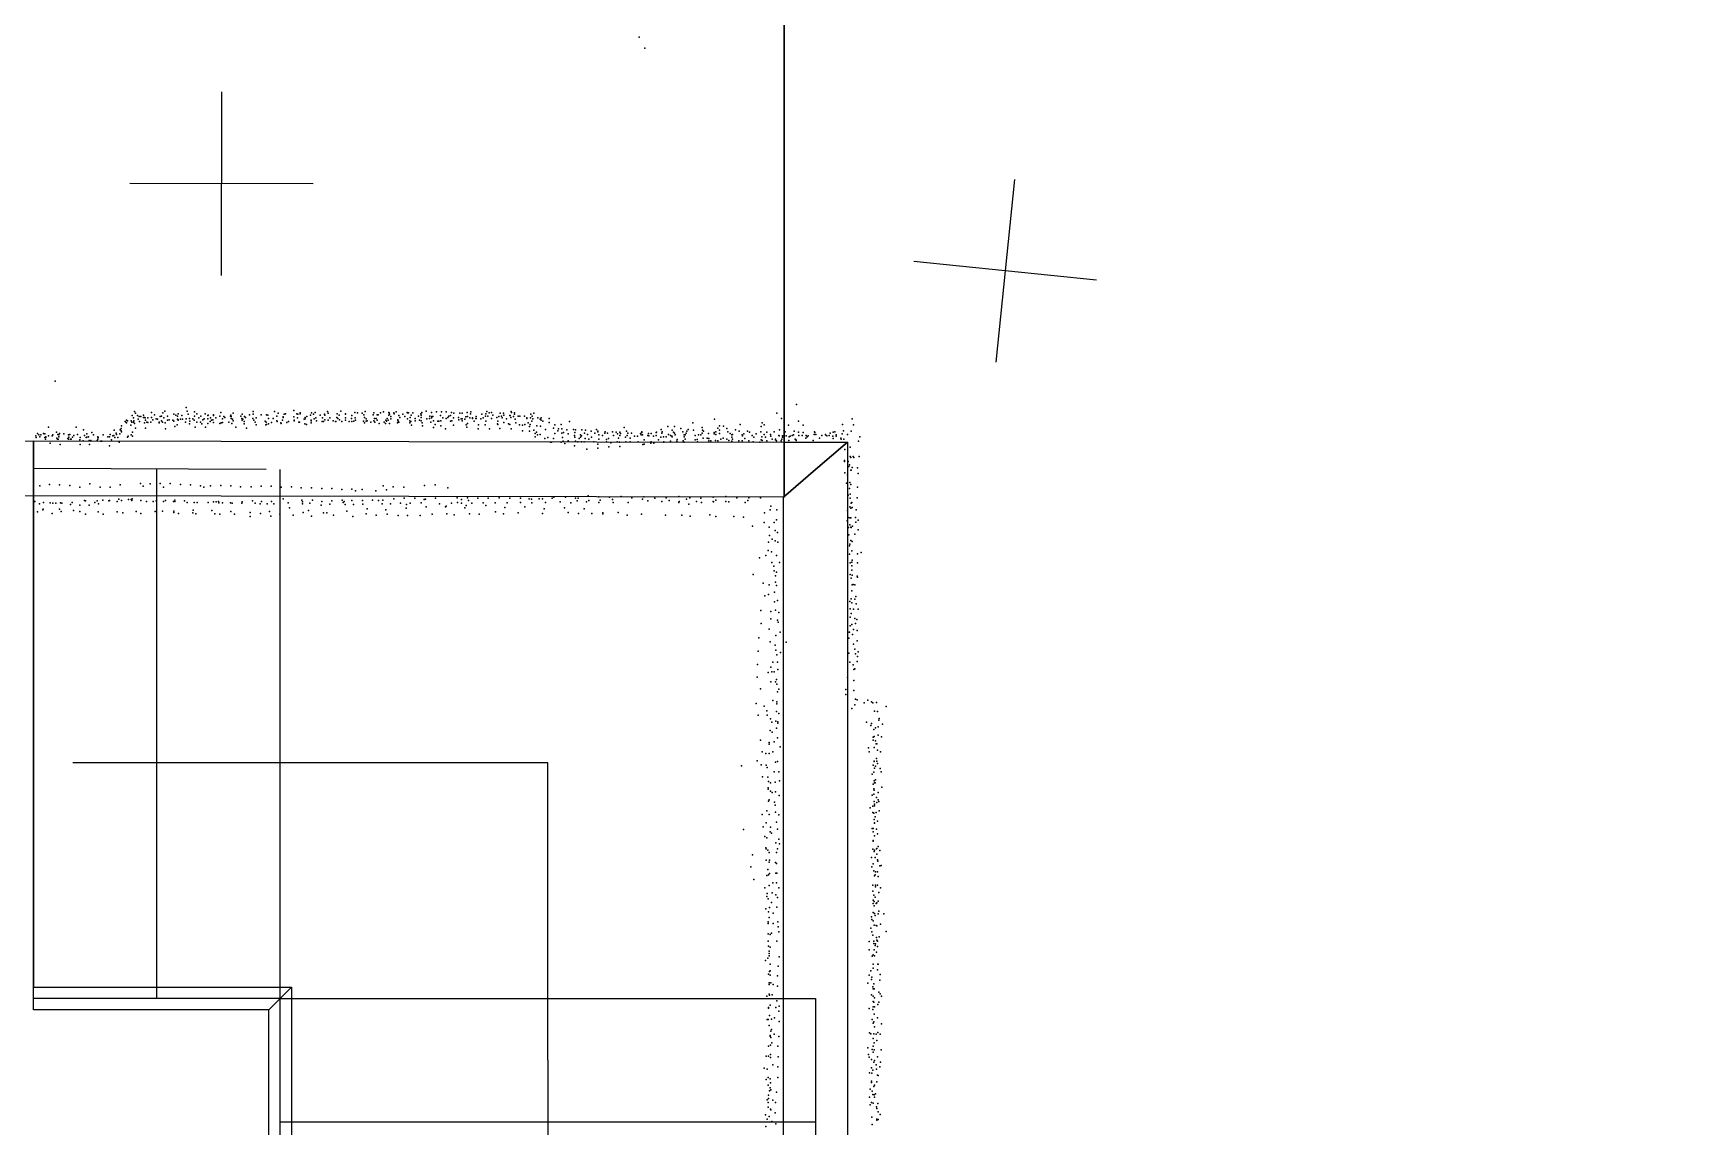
# Model space of a CAD drawing. Header units: millimetres. Extents: x -23456 to 7110, y -22489 to 15514.
# Drawn here: x -5928 to -2299, y -4366 to -1983 of the extents above; entities that cross this region are included whole.
import ezdxf

# ---------------------------------------------------------------- set-up
doc = ezdxf.new("R2010")
doc.units = ezdxf.units.MM
for name, color, linetype in [('P', 9, 'Continuous'), ('PANOS', 10, 'Continuous'), ('ROOMS', 1, 'Continuous'), ('STRUCTS', 4, 'Continuous'), ('WALLS', 3, 'Continuous')]:
    doc.layers.add(name, color=color, linetype=linetype)

msp = doc.modelspace()

# ---------------------------------------------------------------- linework, layer by layer
at = {"layer": 'P'}
for p in [(-4608, -1991), (-4596, -2015), (-5881, -2741), (-4265, -2792), (-5728, -2829), (-5725, -2826), (-5723, -2827), (-5715, -2827), (-5714, -2830), (-5713, -2816), (-5710, -2821), (-5710, -2830), (-5709, -2827), (-5708, -2807), (-5706, -2811), (-5701, -2816), (-5700, -2824), (-5698, -2818), (-5697, -2829), (-5694, -2818), (-5688, -2815), (-5688, -2820), (-5686, -2820), (-5685, -2821), (-5684, -2826), (-5681, -2830), (-5679, -2821), (-5672, -2830), (-5671, -2809), (-5671, -2820), (-5668, -2825), (-5664, -2814), (-5661, -2823), (-5658, -2824), (-5654, -2830), (-5652, -2818), (-5649, -2817), (-5649, -2827), (-5647, -2830), (-5646, -2810), (-5644, -2821), (-5642, -2806), (-5636, -2817), (-5636, -2826), (-5632, -2825), (-5624, -2826), (-5622, -2813), (-5622, -2828), (-5618, -2815), (-5614, -2817), (-5614, -2824), (-5613, -2812), (-5613, -2825), (-5613, -2826), (-5608, -2824), (-5605, -2816), (-5603, -2824), (-5597, -2830), (-5595, -2798), (-5595, -2823), (-5593, -2806), (-5591, -2813), (-5588, -2822), (-5587, -2828), (-5581, -2823), (-5578, -2826), (-5577, -2808), (-5577, -2817), (-5572, -2812), (-5572, -2830), (-5568, -2821), (-5564, -2830), (-5563, -2817), (-5559, -2825), (-5556, -2823), (-5554, -2812), (-5548, -2816), (-5548, -2823), (-5547, -2815), (-5543, -2829), (-5542, -2821), (-5540, -2826), (-5537, -2825), (-5536, -2814), (-5536, -2816), (-5531, -2821), (-5522, -2817), (-5520, -2809), (-5516, -2823), (-5513, -2818), (-5511, -2820), (-5502, -2830), (-5499, -2817), (-5498, -2815), (-5497, -2818), (-5497, -2822), (-5494, -2824), (-5493, -2811), (-5493, -2827), (-5476, -2817), (-5474, -2822), (-5473, -2813), (-5473, -2826), (-5472, -2824), (-5469, -2829), (-5468, -2818), (-5466, -2820), (-5457, -2814), (-5450, -2822), (-5449, -2807), (-5449, -2813), (-5448, -2826), (-5445, -2830), (-5443, -2821), (-5432, -2814), (-5423, -2828), (-5421, -2830), (-5420, -2814), (-5417, -2815), (-5416, -2822), (-5406, -2822), (-5403, -2807), (-5398, -2817), (-5398, -2827), (-5397, -2829), (-5395, -2811), (-5385, -2826), (-5384, -2819), (-5384, -2820), (-5382, -2813), (-5379, -2812), (-5372, -2829), (-5361, -2805), (-5361, -2819), (-5360, -2826), (-5360, -2827), (-5354, -2812), (-5353, -2821), (-5352, -2813), (-5350, -2830), (-5348, -2830), (-5347, -2810), (-5347, -2812), (-5338, -2824), (-5336, -2820), (-5336, -2823), (-5332, -2818), (-5324, -2815), (-5323, -2826), (-5323, -2827), (-5322, -2810), (-5318, -2813), (-5316, -2823), (-5314, -2809), (-5313, -2821), (-5311, -2827), (-5303, -2815), (-5299, -2829), (-5298, -2821), (-5296, -2829), (-5294, -2813), (-5293, -2815), (-5293, -2825), (-5287, -2807), (-5286, -2811), (-5286, -2826), (-5282, -2821), (-5275, -2827), (-5270, -2829), (-5269, -2829), (-5267, -2820), (-5266, -2812), (-5265, -2822), (-5262, -2815), (-5261, -2825), (-5258, -2806), (-5256, -2829), (-5248, -2812), (-5248, -2813), (-5248, -2821), (-5248, -2826), (-5240, -2829), (-5235, -2822), (-5234, -2816), (-5234, -2829), (-5230, -2828), (-5228, -2809), (-5227, -2821), (-5226, -2826), (-5222, -2810), (-5212, -2811), (-5209, -2828), (-5208, -2814), (-5207, -2820), (-5205, -2807), (-5203, -2823), (-5203, -2828), (-5201, -2827), (-5193, -2830), (-5188, -2814), (-5186, -2810), (-5186, -2827), (-5185, -2822), (-5184, -2830), (-5181, -2822), (-5179, -2814), (-5179, -2826), (-5177, -2814), (-5172, -2810), (-5165, -2808), (-5164, -2830), (-5160, -2826), (-5159, -2828), (-5157, -2822), (-5155, -2826), (-5154, -2809), (-5154, -2815), (-5153, -2810), (-5152, -2813), (-5149, -2818), (-5149, -2823), (-5143, -2810), (-5142, -2812), (-5138, -2808), (-5134, -2825), (-5134, -2826), (-5133, -2828), (-5132, -2816), (-5132, -2830), (-5130, -2820), (-5123, -2813), (-5119, -2818), (-5114, -2809), (-5113, -2810), (-5113, -2823), (-5111, -2810), (-5108, -2827), (-5107, -2820), (-5106, -2829), (-5105, -2815), (-5101, -2810), (-5096, -2822), (-5096, -2827), (-5089, -2817), (-5087, -2826), (-5084, -2812), (-5083, -2815), (-5083, -2820), (-5083, -2827), (-5082, -2809), (-5072, -2806), (-5071, -2823), (-5065, -2822), (-5064, -2817), (-5062, -2830), (-5061, -2809), (-5061, -2821), (-5060, -2818), (-5058, -2818), (-5056, -2827), (-5050, -2808), (-5047, -2828), (-5045, -2828), (-5041, -2816), (-5040, -2827), (-5039, -2808), (-5036, -2821), (-5029, -2808), (-5029, -2822), (-5025, -2820), (-5023, -2817), (-5019, -2816), (-5019, -2828), (-5017, -2809), (-5016, -2827), (-5013, -2821), (-5012, -2811), (-5002, -2820), (-5001, -2825), (-4999, -2811), (-4996, -2823), (-4994, -2811), (-4994, -2823), (-4994, -2827), (-4988, -2824), (-4986, -2819), (-4983, -2809), (-4982, -2818), (-4977, -2821), (-4976, -2812), (-4975, -2808), (-4971, -2821), (-4971, -2822), (-4968, -2828), (-4964, -2822), (-4963, -2818), (-4963, -2822), (-4953, -2823), (-4951, -2813), (-4948, -2821), (-4943, -2817), (-4942, -2812), (-4942, -2828), (-4940, -2807), (-4938, -2817), (-4935, -2810), (-4930, -2809), (-4930, -2822), (-4927, -2815), (-4918, -2820), (-4916, -2828), (-4914, -2818), (-4911, -2811), (-4908, -2817), (-4907, -2821), (-4904, -2811), (-4903, -2815), (-4897, -2823), (-4890, -2816), (-4889, -2816), (-4888, -2820), (-4887, -2807), (-4886, -2809), (-4882, -2818), (-4880, -2810), (-4880, -2813), (-4878, -2824), (-4872, -2817), (-4868, -2817), (-4858, -2817), (-4853, -2821), (-4853, -2822), (-4845, -2821), (-4844, -2813), (-4842, -2828), (-4841, -2817), (-4840, -2823), (-4838, -2811), (-4829, -2821), (-4824, -2824), (-4822, -2821), (-4822, -2826), (-4818, -2828), (-4804, -2822), (-4760, -2829), (-4444, -2824), (-4308, -2811), (-4298, -2822), (-4261, -2828), (-4144, -2823), (-5923, -2860), (-5922, -2864), (-5919, -2855), (-5916, -2858), (-5914, -2862), (-5912, -2858), (-5906, -2855), (-5903, -2856), (-5903, -2864), (-5902, -2867), (-5901, -2862), (-5901, -2863), (-5895, -2841), (-5895, -2860), (-5887, -2860), (-5886, -2858), (-5878, -2852), (-5877, -2865), (-5876, -2867), (-5875, -2857), (-5874, -2867), (-5873, -2858), (-5873, -2862), (-5871, -2855), (-5862, -2856), (-5853, -2866), (-5852, -2858), (-5852, -2867), (-5851, -2863), (-5849, -2857), (-5847, -2867), (-5846, -2867), (-5843, -2863), (-5840, -2859), (-5835, -2841), (-5832, -2857), (-5826, -2864), (-5819, -2847), (-5817, -2859), (-5813, -2864), (-5812, -2856), (-5812, -2863), (-5808, -2862), (-5801, -2853), (-5797, -2858), (-5788, -2862), (-5788, -2863), (-5788, -2867), (-5787, -2864), (-5776, -2858), (-5766, -2862), (-5762, -2862), (-5761, -2857), (-5755, -2860), (-5753, -2859), (-5752, -2848), (-5751, -2864), (-5748, -2854), (-5747, -2857), (-5744, -2864), (-5740, -2856), (-5739, -2847), (-5737, -2844), (-5737, -2849), (-5736, -2838), (-5736, -2851), (-5726, -2831), (-5725, -2832), (-5723, -2863), (-5722, -2861), (-5716, -2837), (-5715, -2858), (-5712, -2852), (-5712, -2861), (-5708, -2833), (-5706, -2843), (-5686, -2832), (-5684, -2843), (-5679, -2831), (-5654, -2832), (-5641, -2832), (-5640, -2845), (-5620, -2840), (-5615, -2836), (-5588, -2834), (-5576, -2841), (-5561, -2834), (-5553, -2841), (-5548, -2833), (-5536, -2831), (-5522, -2833), (-5519, -2832), (-5516, -2831), (-5496, -2833), (-5487, -2841), (-5469, -2834), (-5464, -2843), (-5443, -2836), (-5422, -2836), (-5420, -2835), (-5416, -2834), (-5409, -2831), (-5389, -2832), (-5388, -2833), (-5376, -2831), (-5337, -2834), (-5333, -2835), (-5323, -2832), (-5207, -2832), (-5175, -2833), (-5161, -2833), (-5152, -2833), (-5135, -2832), (-5108, -2832), (-5104, -2837), (-5081, -2832), (-5080, -2838), (-5056, -2842), (-5053, -2835), (-5040, -2838), (-5030, -2845), (-5013, -2837), (-4985, -2836), (-4984, -2841), (-4982, -2833), (-4959, -2845), (-4958, -2836), (-4944, -2836), (-4934, -2845), (-4917, -2834), (-4916, -2835), (-4912, -2844), (-4903, -2831), (-4893, -2834), (-4890, -2835), (-4890, -2835), (-4887, -2845), (-4877, -2832), (-4869, -2836), (-4862, -2837), (-4862, -2849), (-4857, -2835), (-4850, -2832), (-4847, -2840), (-4847, -2850), (-4846, -2835), (-4838, -2848), (-4835, -2855), (-4835, -2862), (-4832, -2852), (-4831, -2838), (-4830, -2858), (-4824, -2857), (-4823, -2839), (-4814, -2866), (-4812, -2846), (-4807, -2864), (-4804, -2831), (-4795, -2843), (-4795, -2866), (-4792, -2836), (-4792, -2855), (-4785, -2849), (-4784, -2845), (-4778, -2835), (-4777, -2845), (-4777, -2854), (-4775, -2864), (-4773, -2853), (-4766, -2847), (-4763, -2856), (-4751, -2846), (-4749, -2859), (-4748, -2853), (-4748, -2863), (-4747, -2847), (-4739, -2866), (-4736, -2858), (-4736, -2863), (-4734, -2860), (-4733, -2847), (-4727, -2854), (-4726, -2866), (-4725, -2848), (-4721, -2857), (-4718, -2867), (-4713, -2850), (-4712, -2863), (-4705, -2854), (-4701, -2846), (-4698, -2850), (-4698, -2851), (-4696, -2858), (-4696, -2867), (-4688, -2859), (-4683, -2854), (-4682, -2851), (-4677, -2854), (-4675, -2866), (-4666, -2851), (-4664, -2859), (-4664, -2859), (-4658, -2852), (-4655, -2856), (-4653, -2865), (-4650, -2852), (-4650, -2859), (-4649, -2855), (-4641, -2842), (-4638, -2863), (-4636, -2850), (-4634, -2859), (-4633, -2854), (-4628, -2865), (-4625, -2854), (-4618, -2861), (-4612, -2861), (-4605, -2855), (-4604, -2858), (-4602, -2851), (-4602, -2853), (-4601, -2858), (-4589, -2859), (-4588, -2855), (-4587, -2860), (-4582, -2855), (-4577, -2861), (-4571, -2853), (-4571, -2859), (-4570, -2852), (-4561, -2863), (-4560, -2846), (-4559, -2854), (-4558, -2851), (-4555, -2862), (-4549, -2862), (-4546, -2840), (-4544, -2857), (-4540, -2859), (-4537, -2861), (-4536, -2848), (-4536, -2862), (-4533, -2852), (-4531, -2840), (-4531, -2854), (-4530, -2858), (-4517, -2844), (-4513, -2851), (-4510, -2858), (-4510, -2862), (-4508, -2858), (-4508, -2867), (-4506, -2854), (-4504, -2850), (-4501, -2846), (-4491, -2832), (-4490, -2848), (-4486, -2859), (-4479, -2858), (-4474, -2858), (-4471, -2842), (-4471, -2854), (-4470, -2848), (-4469, -2865), (-4468, -2850), (-4460, -2865), (-4457, -2855), (-4457, -2866), (-4456, -2866), (-4445, -2853), (-4445, -2856), (-4441, -2851), (-4441, -2857), (-4437, -2843), (-4433, -2838), (-4433, -2848), (-4433, -2855), (-4430, -2867), (-4425, -2865), (-4424, -2839), (-4417, -2844), (-4417, -2867), (-4415, -2851), (-4410, -2855), (-4406, -2858), (-4406, -2863), (-4405, -2857), (-4405, -2867), (-4398, -2847), (-4390, -2850), (-4388, -2835), (-4384, -2858), (-4383, -2860), (-4380, -2856), (-4378, -2866), (-4372, -2850), (-4368, -2852), (-4362, -2859), (-4358, -2863), (-4353, -2856), (-4343, -2851), (-4342, -2840), (-4341, -2862), (-4340, -2832), (-4336, -2836), (-4336, -2857), (-4333, -2863), (-4330, -2852), (-4322, -2857), (-4321, -2861), (-4318, -2867), (-4314, -2851), (-4311, -2867), (-4304, -2859), (-4303, -2860), (-4302, -2847), (-4297, -2867), (-4296, -2860), (-4296, -2863), (-4290, -2851), (-4288, -2860), (-4283, -2837), (-4281, -2862), (-4279, -2861), (-4275, -2859), (-4272, -2858), (-4270, -2850), (-4268, -2867), (-4261, -2852), (-4260, -2859), (-4253, -2859), (-4251, -2837), (-4251, -2853), (-4245, -2865), (-4244, -2859), (-4242, -2862), (-4240, -2860), (-4227, -2857), (-4226, -2851), (-4225, -2853), (-4223, -2857), (-4215, -2865), (-4210, -2859), (-4202, -2857), (-4202, -2858), (-4199, -2860), (-4194, -2859), (-4192, -2854), (-4186, -2861), (-4185, -2852), (-4185, -2866), (-4182, -2851), (-4179, -2858), (-4179, -2861), (-4169, -2865), (-4168, -2867), (-4166, -2856), (-4165, -2835), (-4163, -2849), (-4162, -2867), (-4154, -2857), (-4146, -2850), (-4141, -2836), (-4127, -2862), (-5892, -2876), (-5870, -2879), (-5827, -2869), (-5826, -2879), (-5820, -2871), (-5807, -2870), (-5806, -2879), (-5803, -2870), (-5789, -2870), (-5781, -2872), (-5779, -2872), (-5762, -2882), (-5758, -2869), (-5741, -2874), (-4801, -2874), (-4799, -2874), (-4778, -2874), (-4774, -2872), (-4770, -2877), (-4763, -2871), (-4749, -2882), (-4747, -2872), (-4742, -2873), (-4734, -2873), (-4728, -2873), (-4722, -2889), (-4707, -2873), (-4698, -2878), (-4698, -2887), (-4679, -2868), (-4679, -2873), (-4674, -2884), (-4670, -2875), (-4656, -2873), (-4651, -2874), (-4650, -2883), (-4637, -2873), (-4628, -2873), (-4610, -2873), (-4600, -2879), (-4597, -2869), (-4597, -2878), (-4583, -2876), (-4582, -2873), (-4576, -2876), (-4566, -2869), (-4554, -2873), (-4554, -2874), (-4540, -2872), (-4526, -2872), (-4525, -2868), (-4512, -2871), (-4510, -2874), (-4486, -2869), (-4482, -2868), (-4481, -2873), (-4456, -2871), (-4452, -2871), (-4442, -2870), (-4437, -2871), (-4413, -2870), (-4406, -2872), (-4391, -2871), (-4384, -2871), (-4369, -2871), (-4360, -2873), (-4345, -2874), (-4342, -2869), (-4340, -2870), (-4330, -2871), (-4311, -2869), (-4309, -2871), (-4299, -2871), (-4282, -2870), (-4267, -2868), (-4266, -2870), (-4229, -2870), (-4160, -2890), (-4148, -2885), (-4130, -2872), (-4161, -2914), (-4161, -2916), (-4153, -2916), (-4151, -2927), (-4150, -2923), (-4148, -2905), (-4147, -2907), (-4147, -2935), (-4146, -2935), (-4144, -2929), (-4142, -2905), (-4140, -2907), (-4132, -2930), (-4129, -2905), (-5914, -2969), (-5893, -2966), (-5871, -2967), (-5849, -2968), (-5827, -2972), (-5805, -2965), (-5783, -2972), (-5761, -2972), (-5739, -2967), (-5695, -2964), (-5689, -2970), (-5674, -2965), (-5652, -2964), (-5645, -2972), (-5630, -2964), (-5608, -2966), (-5586, -2967), (-5564, -2969), (-5557, -2972), (-5542, -2969), (-5520, -2968), (-5498, -2969), (-5477, -2971), (-5454, -2971), (-5432, -2970), (-5410, -2970), (-5388, -2972), (-5366, -2971), (-5345, -2973), (-5322, -2973), (-5300, -2975), (-5278, -2975), (-5166, -2969), (-5144, -2971), (-5121, -2972), (-5076, -2968), (-5053, -2967), (-5025, -2973), (-4160, -2941), (-4156, -2963), (-4154, -2945), (-4150, -2975), (-4149, -2962), (-4147, -2966), (-4132, -2972), (-4131, -2942), (-5925, -3003), (-5915, -3008), (-5906, -3005), (-5892, -3006), (-5886, -3007), (-5879, -3007), (-5869, -3006), (-5866, -3007), (-5847, -3010), (-5844, -3005), (-5827, -3011), (-5817, -3001), (-5815, -3002), (-5807, -3011), (-5794, -3005), (-5789, -3002), (-5786, -3008), (-5777, -3000), (-5764, -3002), (-5762, -3001), (-5746, -3003), (-5742, -2998), (-5736, -3001), (-5721, -2999), (-5715, -2999), (-5714, -3001), (-5713, -2997), (-5694, -3001), (-5682, -3003), (-5667, -3003), (-5661, -3002), (-5645, -3003), (-5640, -3001), (-5623, -3003), (-5620, -3000), (-5620, -3003), (-5599, -3002), (-5593, -3005), (-5578, -3005), (-5571, -3005), (-5547, -3005), (-5536, -3004), (-5530, -3004), (-5525, -3003), (-5524, -3006), (-5516, -3006), (-5499, -3006), (-5495, -3007), (-5474, -3007), (-5473, -3004), (-5451, -3002), (-5445, -3007), (-5434, -3008), (-5431, -3003), (-5419, -3008), (-5409, -3003), (-5404, -3008), (-5384, -2997), (-5373, -3006), (-5343, -3000), (-5342, -3004), (-5342, -3008), (-5326, -3007), (-5320, -3000), (-5301, -3011), (-5300, -3003), (-5282, -3009), (-5278, -3002), (-5256, -2977), (-5255, -3000), (-5253, -3005), (-5251, -3003), (-5249, -3010), (-5234, -2976), (-5234, -3001), (-5231, -3010), (-5226, -2980), (-5212, -2977), (-5211, -3001), (-5210, -3009), (-5189, -3000), (-5182, -2980), (-5176, -3001), (-5168, -3008), (-5167, -3000), (-5159, -2978), (-5150, -3008), (-5143, -2997), (-5128, -3007), (-5120, -2996), (-5115, -3010), (-5107, -3007), (-5097, -2996), (-5083, -3006), (-5077, -2999), (-5074, -2998), (-5052, -2996), (-5043, -3008), (-5017, -3007), (-5005, -2995), (-5004, -3005), (-4995, -2999), (-4995, -3007), (-4985, -3012), (-4982, -2995), (-4980, -3001), (-4973, -3007), (-4960, -2996), (-4948, -3006), (-4942, -3012), (-4937, -2996), (-4922, -3006), (-4913, -2995), (-4896, -3006), (-4890, -2996), (-4867, -2996), (-4867, -3005), (-4848, -2997), (-4843, -2998), (-4842, -3006), (-4826, -2997), (-4819, -2997), (-4812, -3005), (-4798, -2996), (-4794, -2994), (-4780, -3004), (-4769, -2994), (-4757, -3006), (-4747, -2996), (-4743, -3002), (-4741, -2996), (-4723, -3004), (-4719, -2991), (-4718, -3001), (-4696, -2993), (-4696, -3005), (-4693, -3000), (-4673, -2994), (-4666, -2999), (-4665, -3005), (-4647, -2992), (-4632, -3005), (-4624, -2995), (-4601, -2998), (-4598, -2993), (-4589, -3002), (-4574, -2996), (-4559, -3003), (-4549, -2995), (-4543, -3001), (-4522, -2992), (-4522, -3005), (-4521, -3003), (-4505, -2998), (-4500, -3009), (-4498, -2995), (-4483, -3003), (-4474, -2996), (-4472, -3005), (-4447, -2994), (-4447, -3003), (-4446, -3004), (-4441, -3000), (-4419, -2992), (-4419, -3003), (-4413, -3004), (-4395, -2995), (-4377, -3005), (-4371, -3001), (-4369, -2995), (-4344, -2995), (-4153, -2989), (-4148, -2987), (-4148, -2996), (-4146, -3007), (-4145, -3005), (-4133, -2995), (-5919, -3026), (-5908, -3021), (-5907, -3020), (-5887, -3029), (-5871, -3020), (-5868, -3025), (-5841, -3023), (-5827, -3025), (-5815, -3031), (-5787, -3026), (-5776, -3031), (-5746, -3026), (-5733, -3028), (-5704, -3025), (-5694, -3029), (-5663, -3025), (-5647, -3024), (-5622, -3024), (-5622, -3027), (-5612, -3029), (-5581, -3028), (-5580, -3022), (-5574, -3030), (-5539, -3023), (-5533, -3030), (-5522, -3031), (-5498, -3025), (-5490, -3031), (-5456, -3027), (-5456, -3036), (-5433, -3029), (-5414, -3025), (-5411, -3035), (-5391, -3031), (-5370, -3017), (-5362, -3033), (-5340, -3027), (-5329, -3023), (-5322, -3035), (-5296, -3028), (-5289, -3028), (-5274, -3033), (-5245, -3024), (-5232, -3036), (-5203, -3030), (-5201, -3019), (-5181, -3033), (-5160, -3021), (-5157, -3031), (-5133, -3034), (-5116, -3018), (-5113, -3034), (-5085, -3034), (-5072, -3015), (-5059, -3031), (-5030, -3015), (-5029, -3013), (-5027, -3030), (-5011, -3032), (-4988, -3017), (-4978, -3030), (-4957, -3031), (-4921, -3026), (-4904, -3030), (-4901, -3016), (-4872, -3028), (-4857, -3015), (-4819, -3029), (-4815, -3019), (-4771, -3017), (-4763, -3027), (-4740, -3029), (-4728, -3019), (-4711, -3029), (-4687, -3028), (-4687, -3030), (-4654, -3027), (-4634, -3033), (-4603, -3031), (-4551, -3033), (-4515, -3033), (-4497, -3035), (-4454, -3032), (-4441, -3036), (-4402, -3036), (-4381, -3037), (-4335, -3028), (-4323, -3021), (-4321, -3013), (-4309, -3043), (-4308, -3021), (-4155, -3045), (-4154, -3023), (-4153, -3038), (-4149, -3015), (-4149, -3039), (-4147, -3018), (-4147, -3039), (-4144, -3016), (-4137, -3038), (-4136, -3048), (-4135, -3021), (-4131, -3044), (-4361, -3057), (-4336, -3049), (-4325, -3059), (-4324, -3077), (-4314, -3049), (-4312, -3066), (-4307, -3071), (-4152, -3060), (-4151, -3076), (-4149, -3054), (-4147, -3059), (-4146, -3060), (-4143, -3057), (-4138, -3074), (-4131, -3065), (-4332, -3121), (-4327, -3110), (-4326, -3092), (-4320, -3113), (-4318, -3085), (-4312, -3089), (-4309, -3121), (-4306, -3092), (-4150, -3100), (-4150, -3118), (-4149, -3096), (-4147, -3088), (-4145, -3111), (-4144, -3090), (-4132, -3117), (-4124, -3114), (-4346, -3126), (-4319, -3136), (-4315, -3144), (-4314, -3154), (-4309, -3157), (-4302, -3136), (-4148, -3137), (-4145, -3135), (-4145, -3143), (-4145, -3153), (-4144, -3131), (-4132, -3137), (-4360, -3162), (-4338, -3181), (-4325, -3185), (-4311, -3165), (-4311, -3179), (-4309, -3186), (-4148, -3162), (-4146, -3170), (-4144, -3164), (-4144, -3185), (-4142, -3184), (-4138, -3185), (-4133, -3166), (-4132, -3168), (-4334, -3209), (-4326, -3206), (-4313, -3201), (-4313, -3222), (-4307, -3219), (-4149, -3221), (-4146, -3215), (-4145, -3198), (-4145, -3224), (-4138, -3216), (-4136, -3210), (-4135, -3226), (-4343, -3241), (-4321, -3243), (-4321, -3259), (-4311, -3240), (-4307, -3262), (-4305, -3266), (-4304, -3245), (-4148, -3237), (-4148, -3255), (-4146, -3247), (-4146, -3247), (-4141, -3238), (-4138, -3258), (-4134, -3260), (-4131, -3238), (-4347, -3300), (-4342, -3269), (-4325, -3281), (-4310, -3295), (-4301, -3288), (-4153, -3288), (-4151, -3301), (-4150, -3288), (-4148, -3274), (-4145, -3271), (-4143, -3293), (-4141, -3282), (-4137, -3269), (-4133, -3284), (-4349, -3329), (-4323, -3309), (-4312, -3316), (-4310, -3327), (-4308, -3337), (-4300, -3332), (-4288, -3310), (-4151, -3334), (-4141, -3314), (-4138, -3325), (-4137, -3335), (-4133, -3307), (-4131, -3331), (-4350, -3358), (-4321, -3364), (-4319, -3374), (-4317, -3353), (-4314, -3374), (-4307, -3353), (-4306, -3369), (-4149, -3353), (-4142, -3359), (-4140, -3369), (-4138, -3368), (-4133, -3352), (-4132, -3341), (-4351, -3386), (-4344, -3411), (-4327, -3376), (-4321, -3396), (-4311, -3396), (-4309, -3391), (-4308, -3401), (-4154, -3387), (-4140, -3393), (-4353, -3443), (-4317, -3437), (-4308, -3440), (-4308, -3444), (-4307, -3418), (-4304, -3412), (-4158, -3413), (-4158, -3424), (-4140, -3415), (-4138, -3446), (-4137, -3434), (-4133, -3435), (-4118, -3442), (-4110, -3436), (-4102, -3440), (-4099, -3442), (-4091, -3441), (-4349, -3469), (-4336, -3449), (-4330, -3459), (-4329, -3469), (-4322, -3477), (-4319, -3484), (-4310, -3482), (-4309, -3461), (-4306, -3483), (-4304, -3465), (-4145, -3454), (-4113, -3484), (-4095, -3460), (-4089, -3461), (-4086, -3480), (-4085, -3476), (-4070, -3450), (-4323, -3502), (-4318, -3506), (-4309, -3497), (-4307, -3518), (-4306, -3486), (-4103, -3491), (-4102, -3487), (-4098, -3517), (-4097, -3500), (-4096, -3515), (-4093, -3496), (-4087, -3494), (-4087, -3512), (-4080, -3516), (-4078, -3488), (-4344, -3523), (-4340, -3549), (-4332, -3552), (-4325, -3528), (-4325, -3532), (-4325, -3552), (-4317, -3549), (-4314, -3527), (-4301, -3538), (-4108, -3540), (-4107, -3549), (-4098, -3523), (-4096, -3539), (-4093, -3525), (-4092, -3531), (-4090, -3531), (-4089, -3545), (-4082, -3549), (-4385, -3579), (-4351, -3568), (-4342, -3577), (-4331, -3578), (-4329, -3583), (-4314, -3592), (-4311, -3571), (-4307, -3570), (-4304, -3592), (-4098, -3578), (-4096, -3569), (-4096, -3570), (-4095, -3584), (-4093, -3580), (-4091, -3563), (-4090, -3569), (-4089, -3574), (-4083, -3585), (-4081, -3592), (-4339, -3603), (-4328, -3604), (-4327, -3627), (-4326, -3613), (-4322, -3616), (-4312, -3615), (-4302, -3612), (-4100, -3597), (-4098, -3619), (-4097, -3593), (-4097, -3629), (-4096, -3612), (-4095, -3616), (-4094, -3616), (-4093, -3610), (-4079, -3626), (-4327, -3630), (-4326, -3656), (-4325, -3653), (-4322, -3634), (-4318, -3637), (-4313, -3658), (-4312, -3665), (-4311, -3636), (-4303, -3644), (-4100, -3643), (-4097, -3641), (-4096, -3632), (-4096, -3657), (-4095, -3663), (-4091, -3648), (-4090, -3659), (-4087, -3637), (-4087, -3653), (-4086, -3657), (-4340, -3685), (-4330, -3677), (-4325, -3685), (-4311, -3680), (-4304, -3686), (-4105, -3671), (-4099, -3667), (-4099, -3681), (-4097, -3682), (-4096, -3696), (-4095, -3666), (-4094, -3690), (-4092, -3681), (-4089, -3700), (-4085, -3677), (-4381, -3718), (-4338, -3712), (-4334, -3733), (-4331, -3703), (-4330, -3736), (-4323, -3723), (-4322, -3713), (-4320, -3726), (-4309, -3702), (-4307, -3717), (-4100, -3716), (-4098, -3716), (-4098, -3723), (-4095, -3703), (-4095, -3704), (-4095, -3732), (-4091, -3717), (-4089, -3727), (-4361, -3773), (-4332, -3758), (-4331, -3760), (-4328, -3763), (-4325, -3768), (-4310, -3747), (-4309, -3768), (-4307, -3760), (-4304, -3739), (-4302, -3749), (-4099, -3761), (-4098, -3742), (-4098, -3743), (-4096, -3766), (-4095, -3763), (-4091, -3760), (-4090, -3759), (-4090, -3772), (-4087, -3755), (-4084, -3764), (-4365, -3799), (-4331, -3785), (-4328, -3805), (-4325, -3789), (-4324, -3785), (-4311, -3790), (-4309, -3792), (-4102, -3779), (-4101, -3799), (-4098, -3793), (-4097, -3808), (-4094, -3779), (-4093, -3810), (-4089, -3784), (-4089, -3810), (-4088, -3787), (-4084, -3797), (-4081, -3796), (-4358, -3827), (-4334, -3845), (-4330, -3818), (-4326, -3817), (-4325, -3840), (-4324, -3814), (-4317, -3834), (-4310, -3813), (-4309, -3834), (-4308, -3813), (-4304, -3845), (-4099, -3839), (-4095, -3819), (-4094, -3817), (-4093, -3839), (-4093, -3843), (-4089, -3839), (-4087, -3820), (-4082, -3845), (-4330, -3864), (-4329, -3857), (-4327, -3869), (-4320, -3877), (-4318, -3856), (-4310, -3860), (-4307, -3866), (-4099, -3852), (-4098, -3872), (-4098, -3879), (-4097, -3861), (-4096, -3875), (-4094, -3865), (-4092, -3879), (-4090, -3878), (-4087, -3874), (-4086, -3855), (-4332, -3891), (-4327, -3919), (-4326, -3897), (-4325, -3910), (-4324, -3888), (-4316, -3900), (-4308, -3887), (-4306, -3919), (-4102, -3908), (-4101, -3914), (-4098, -3899), (-4098, -3917), (-4096, -3884), (-4095, -3901), (-4094, -3905), (-4087, -3902), (-4086, -3896), (-4075, -3902), (-4327, -3923), (-4327, -3945), (-4323, -3947), (-4320, -3944), (-4316, -3923), (-4305, -3930), (-4304, -3941), (-4103, -3933), (-4101, -3941), (-4099, -3948), (-4096, -3926), (-4092, -3927), (-4091, -3953), (-4090, -3928), (-4085, -3952), (-4082, -3924), (-4070, -3940), (-4327, -3961), (-4326, -3972), (-4325, -3983), (-4325, -3988), (-4323, -3974), (-4308, -3961), (-4107, -3962), (-4107, -3980), (-4098, -3991), (-4097, -3961), (-4097, -3966), (-4096, -3980), (-4094, -3971), (-4093, -3967), (-4091, -3985), (-4090, -3959), (-4089, -3961), (-4089, -3973), (-4333, -4003), (-4328, -3998), (-4325, -3993), (-4324, -4027), (-4323, -4011), (-4323, -4026), (-4305, -4016), (-4303, -3995), (-4103, -4026), (-4100, -3994), (-4098, -4011), (-4098, -4020), (-4095, -3993), (-4089, -4024), (-4088, -4011), (-4087, -4011), (-4326, -4033), (-4325, -4052), (-4325, -4056), (-4323, -4035), (-4321, -4052), (-4316, -4056), (-4307, -4037), (-4307, -4059), (-4110, -4053), (-4107, -4035), (-4102, -4045), (-4101, -4040), (-4099, -4061), (-4097, -4054), (-4084, -4046), (-4083, -4034), (-4330, -4081), (-4325, -4077), (-4324, -4079), (-4318, -4078), (-4308, -4091), (-4102, -4078), (-4098, -4065), (-4098, -4081), (-4098, -4093), (-4097, -4094), (-4096, -4065), (-4095, -4085), (-4088, -4099), (-4086, -4072), (-4086, -4094), (-4083, -4076), (-4080, -4081), (-4329, -4132), (-4327, -4132), (-4326, -4106), (-4326, -4107), (-4324, -4123), (-4323, -4101), (-4320, -4131), (-4313, -4128), (-4310, -4106), (-4304, -4114), (-4303, -4103), (-4303, -4136), (-4107, -4108), (-4100, -4132), (-4099, -4110), (-4098, -4104), (-4097, -4137), (-4096, -4120), (-4095, -4104), (-4089, -4128), (-4325, -4145), (-4323, -4167), (-4323, -4168), (-4321, -4157), (-4321, -4171), (-4320, -4154), (-4314, -4164), (-4304, -4169), (-4106, -4161), (-4103, -4163), (-4098, -4140), (-4098, -4173), (-4097, -4163), (-4095, -4148), (-4092, -4164), (-4088, -4160), (-4083, -4164), (-4080, -4141), (-4326, -4190), (-4322, -4188), (-4322, -4208), (-4319, -4183), (-4306, -4190), (-4110, -4194), (-4108, -4208), (-4100, -4197), (-4098, -4190), (-4098, -4203), (-4096, -4183), (-4096, -4198), (-4090, -4178), (-4081, -4198), (-4336, -4238), (-4331, -4212), (-4329, -4240), (-4326, -4212), (-4322, -4215), (-4317, -4231), (-4306, -4235), (-4305, -4213), (-4107, -4214), (-4102, -4219), (-4102, -4219), (-4102, -4237), (-4099, -4242), (-4097, -4225), (-4095, -4221), (-4092, -4231), (-4091, -4240), (-4089, -4213), (-4084, -4235), (-4082, -4225), (-4331, -4263), (-4327, -4258), (-4327, -4275), (-4323, -4261), (-4323, -4281), (-4322, -4270), (-4306, -4258), (-4106, -4248), (-4102, -4266), (-4102, -4269), (-4101, -4249), (-4097, -4278), (-4095, -4275), (-4090, -4268), (-4089, -4253), (-4087, -4254), (-4329, -4307), (-4327, -4313), (-4326, -4297), (-4326, -4304), (-4324, -4287), (-4321, -4285), (-4317, -4308), (-4311, -4313), (-4309, -4290), (-4106, -4301), (-4105, -4284), (-4105, -4318), (-4102, -4313), (-4100, -4288), (-4099, -4295), (-4098, -4314), (-4096, -4296), (-4095, -4301), (-4093, -4294), (-4088, -4315), (-4333, -4340), (-4329, -4349), (-4327, -4323), (-4325, -4343), (-4322, -4327), (-4321, -4329), (-4319, -4354), (-4312, -4335), (-4101, -4345), (-4091, -4322), (-4090, -4326), (-4090, -4349), (-4090, -4351), (-4087, -4333), (-4087, -4350), (-4083, -4339), (-4332, -4365), (-4310, -4359), (-4100, -4361)]:
    msp.add_point(p, dxfattribs=at)
at = {"layer": 'PANOS'}
for points in [[(-5518.2, -2110.4), (-5518.7, -2510.4)], [(-5318.4, -2310.7), (-5718.4, -2310.2)], [(-3790, -2301.6), (-3830.9, -2699.5)], [(-3611.5, -2521), (-4009.4, -2480.2)]]:
    msp.add_lwpolyline(points, dxfattribs=at)
at = {"layer": 'ROOMS'}
for points in [[(-11049, -2873.5), (-5927.8, -2870.9), (-5927.8, -2870.9), (-4292.1, -2873.5), (-4292.1, -2873.5), (-4292.1, -1464.8), (-4292.1, 1582.8), (-4292.1, 3355.2), (-11049.2, 3355.2), (-11049.2, 620.3), (-11049.2, 181.2), (-11049, -2873.5)], [(-118.7, -1980.3), (-2095, -1980.3), (-2095, -1464.8), (-4292.1, -1464.8), (-4292.1, -2873.5), (-4153.9, -2873.5), (-4153.9, -5429.3), (-4153.9, -5784.7), (-268.9, -5784.8), (191.6, -5784.8), (191.6, -5081.7), (742.3, -4656.1), (742.3, -3068.5), (191.6, -2656.2), (191.6, -1982.8), (-118.7, -1982.8)], [(-8740.3, -8493.2), (-6267.1, -8493.2), (-4292.1, -8493.2), (-4293.9, -6747.6), (-5365.5, -6747.6), (-5415.5, -6747.6), (-5415.5, -5429.3), (-5415.5, -4111.1), (-5927.8, -4111.1), (-5927.8, -4061.1), (-5927.7, -2990.9), (-11049, -2993.5), (-11049, -2993.5), (-11695.6, -2993.5), (-11695.6, -8493.2), (-10714, -8493.2), (-8740.3, -8493.2)], [(-5927.7, -2990.9), (-5927.8, -4061.1), (-5365.5, -4061.1), (-5365.5, -5404.3), (-4293.9, -5404.3), (-4293.9, -2993.5), (-4292.1, -2993.5), (-4292.1, -2993.5), (-5927.7, -2990.9)]]:
    msp.add_lwpolyline(points, close=True, dxfattribs=at)
at = {"layer": 'STRUCTS'}
for points in [[(-5420.7, -2933.5), (-5927.8, -2930.9)], [(-5927.8, -4086.1), (-5927.8, -2930.9)], [(-5659.1, -4086.1), (-5659.1, -2933.5)], [(-5390.5, -4086.1), (-5390.5, -2933.5)], [(-4807.2, -3572.7), (-5842.6, -3572.7)], [(-4807.2, -4220.4), (-4807.2, -3572.7)], [(-5390.5, -4086.1), (-5927.8, -4086.1)], [(-5390.5, -4086.1), (-4223.9, -4086.1)], [(-5390.5, -5429.3), (-5390.5, -4086.1)], [(-4223.9, -4086.1), (-4223.9, -5429.3)], [(-4807.2, -4220.4), (-4807.2, -4354.7)], [(-5390.5, -4354.7), (-4223.9, -4354.7)], [(-4807.2, -4354.7), (-4807.2, -4623.4)]]:
    msp.add_lwpolyline(points, dxfattribs=at)
at = {"layer": 'WALLS'}
for points in [[(-4232.1, -1404.8), (-4292.1, -1464.8), (-4292.1, -2873.5), (-4292.1, -2933.5)], [(-11049, -2873.5), (-5927.8, -2870.9), (-5927.8, -2930.9), (-5927.7, -2990.9), (-11049, -2993.5), (-11049, -2933.5), (-11049, -2873.5)], [(-5927.8, -2870.9), (-4292.1, -2873.5), (-4292.1, -2933.5), (-4292.1, -2993.5), (-5927.7, -2990.9), (-5927.8, -2930.9), (-5927.8, -2870.9)], [(-4292.1, -2873.5), (-4153.9, -2873.5), (-4223.9, -2933.5), (-4293.9, -2993.5), (-4292.1, -2993.5), (-4292.1, -2933.5), (-4292.1, -2873.5)], [(-4153.9, -2873.5), (-4153.9, -5429.3), (-4223.9, -5429.3), (-4293.9, -5404.3), (-4293.9, -2993.5), (-4223.9, -2933.5), (-4153.9, -2873.5)], [(-5927.8, -4086.1), (-5927.8, -4061.1), (-5927.7, -2990.9), (-5927.8, -2930.9)], [(-5415.5, -4111.1), (-5927.8, -4111.1), (-5927.8, -4086.1), (-5927.8, -4061.1), (-5365.5, -4061.1), (-5390.5, -4086.1), (-5415.5, -4111.1)], [(-5415.5, -5429.3), (-5415.5, -4111.1), (-5390.5, -4086.1), (-5365.5, -4061.1), (-5365.5, -5404.3), (-5390.5, -5429.3), (-5415.5, -5429.3)]]:
    msp.add_lwpolyline(points, dxfattribs=at)

doc.saveas('drawing.dxf')
